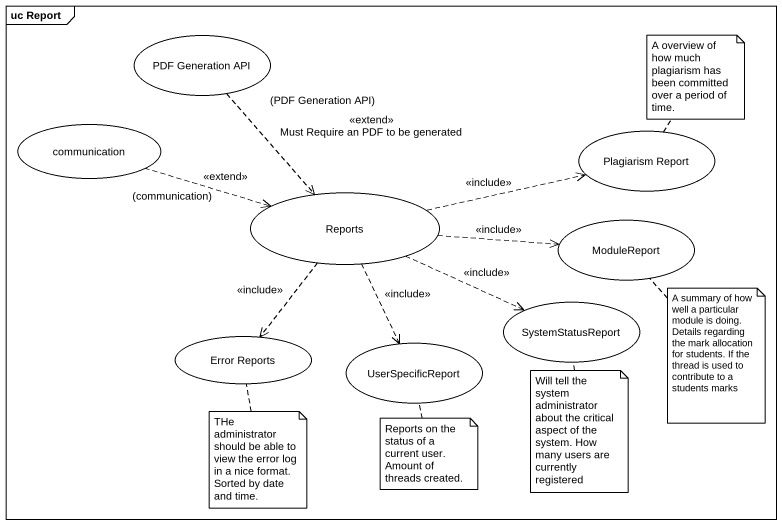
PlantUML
@startuml
mainframe uc Report
usecase "PDF Generation API" as PDF_Generation_API
usecase communication
usecase "Plagiarism Report" as Plagiarism_Report
usecase Reports
usecase ModuleReport
usecase "Error Reports" as Error_Reports
usecase SystemStatusReport
usecase UserSpecificReport
PDF_Generation_API ..> Reports : (PDF Generation API)\n<<extend>> Must Require an PDF to be generated
communication .right.> Reports : <<extend>>\n(communication)
Reports .right.> Plagiarism_Report : <<include>>
Reports .right.> ModuleReport : <<include>>
Reports ..> Error_Reports : <<include>>
Reports .right.> SystemStatusReport : <<include>>
Reports ..> UserSpecificReport : <<include>>
note top of Plagiarism_Report : A overview of how much plagiarism has been committed over a period of time.
note bottom of ModuleReport : A summary of how well a particular module is doing. Details regarding the mark allocation for students. If the thread is used to contribute to a students marks
note bottom of SystemStatusReport : Will tell the system administrator about the critical aspect of the system. How many users are currently registered
note bottom of Error_Reports : THe administrator should be able to view the error log in a nice format. Sorted by date and time.
note bottom of UserSpecificReport : Reports on the status of a current user. Amount of threads created.
@enduml
